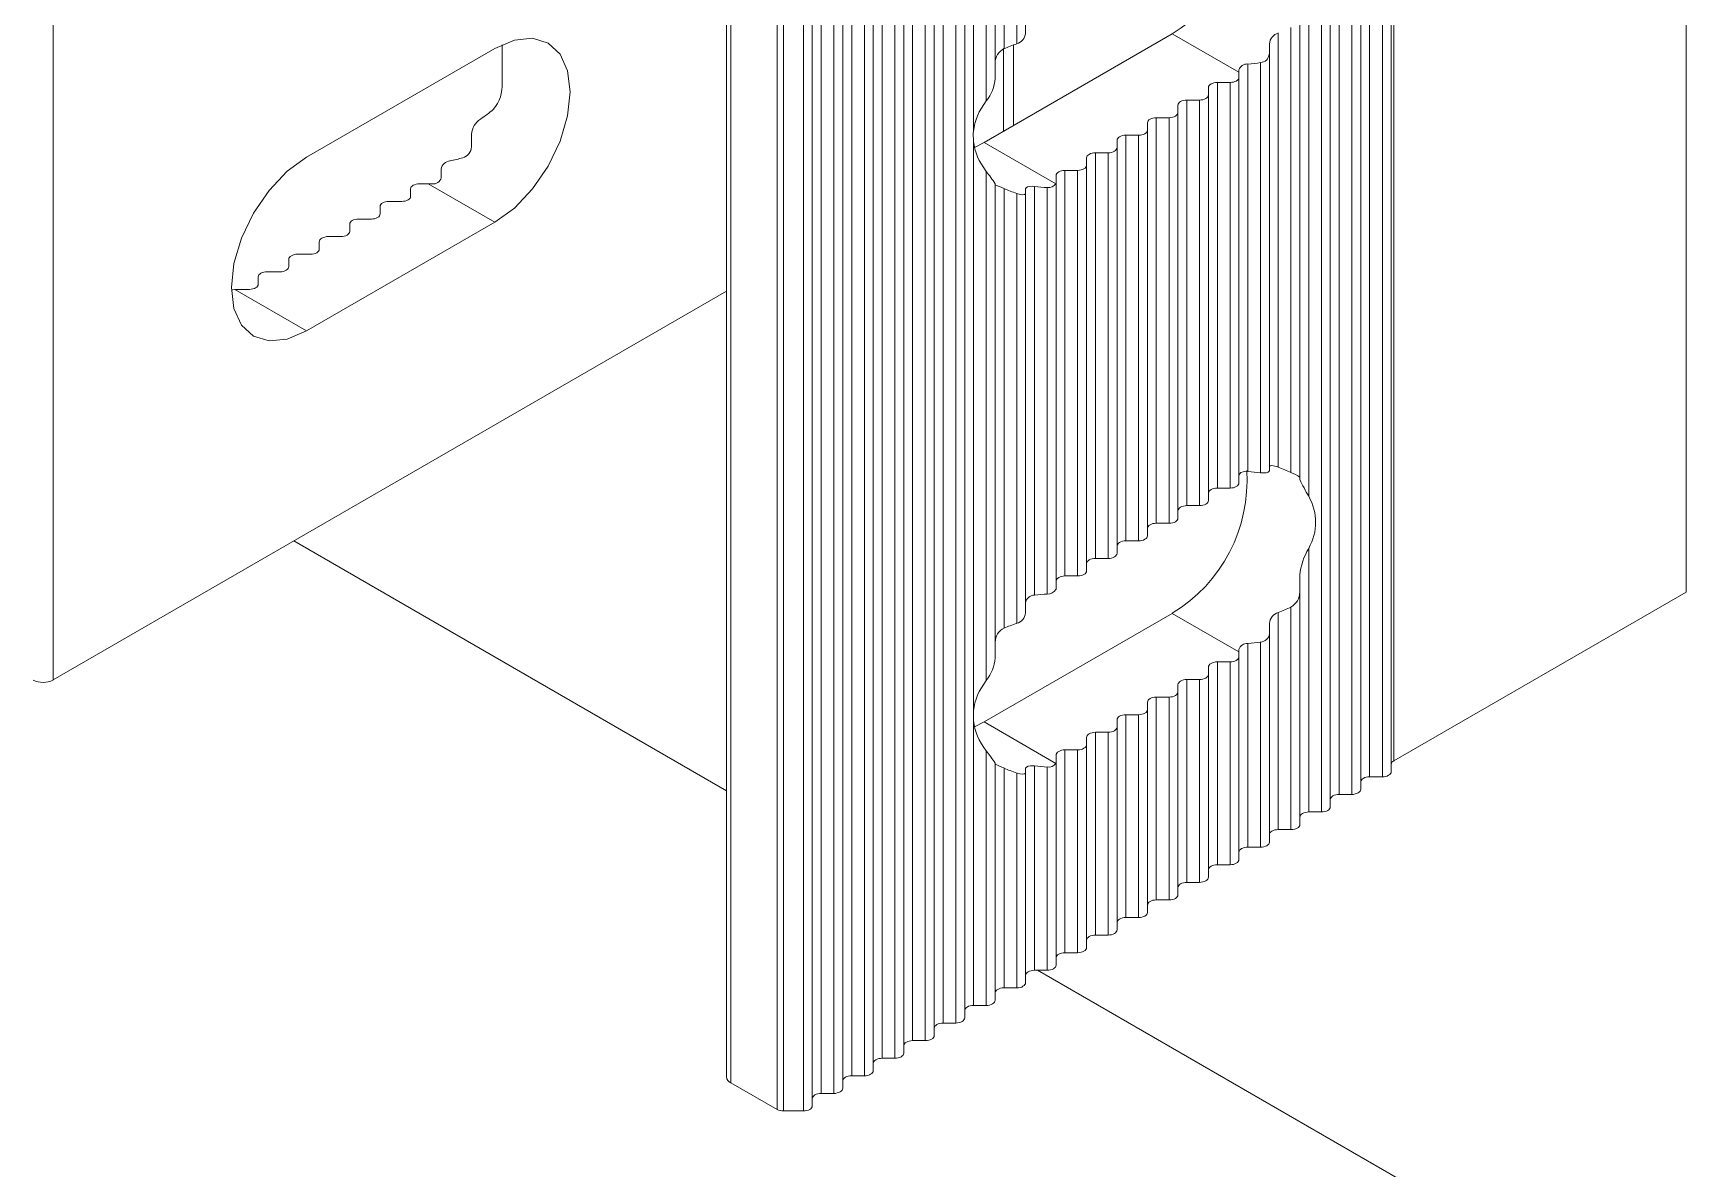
# Model space of a CAD drawing. Header units: millimetres. Extents: x 39 to 459, y 26 to 647.
# Drawn here: x 94.302 to 95.699, y 228.575 to 229.536 of the extents above; entities that cross this region are included whole.
import ezdxf

# ---------------------------------------------------------------- set-up
doc = ezdxf.new("R2010")
doc.units = ezdxf.units.MM
doc.layers.add('ANTET', color=7, linetype='Continuous')

# ---------------------------------------------------------------- blocks, each defined once
blk = doc.blocks.new('Griyaj Montajı')
at = {"color": 7, "linetype": 'Continuous', "lineweight": 15}
for p, q in [((11078.6536, 2121.74), (11078.6536, 2120.7601)), ((11077.2732, 2121.6656), (11077.2732, 2120.6858)), ((11078.4066, 2121.5974), (11078.4066, 2120.6175)), ((11078.3861, 2121.5838), (11078.3861, 2120.6039)), ((11078.3969, 2121.5838), (11078.3969, 2120.6039)), ((11078.4044, 2121.5881), (11078.4044, 2120.6082)), ((11078.3604, 2121.5689), (11078.3604, 2120.589)), ((11078.3711, 2121.5689), (11078.3711, 2120.589)), ((11078.3786, 2121.5732), (11078.3786, 2120.5934)), ((11078.3529, 2121.5584), (11078.3529, 2120.5785)), ((11078.3454, 2121.554), (11078.3454, 2120.5742)), ((11078.0771, 2121.4053), (11078.0771, 2121.2195)), ((11078.0878, 2121.4053), (11078.0878, 2121.2236)), ((11078.0953, 2121.4097), (11078.0953, 2121.2323)), ((11078.0513, 2121.3905), (11078.0513, 2121.1497)), ((11078.0621, 2121.3905), (11078.0621, 2121.1753)), ((11078.0696, 2121.3948), (11078.0696, 2121.1943)), ((11078.0255, 2121.3756), (11078.0255, 2120.3957)), ((11078.0363, 2121.3756), (11078.0363, 2120.3957)), ((11078.0438, 2121.3799), (11078.0438, 2120.4001)), ((11077.9998, 2121.3607), (11077.9998, 2120.3809)), ((11078.0105, 2121.3607), (11078.0105, 2120.3809)), ((11078.018, 2121.3651), (11078.018, 2120.3852)), ((11077.974, 2121.3459), (11077.974, 2120.366)), ((11077.9848, 2121.3459), (11077.9848, 2120.366)), ((11077.9923, 2121.3502), (11077.9923, 2120.3703)), ((11077.9483, 2121.331), (11077.9483, 2120.3511)), ((11077.959, 2121.331), (11077.959, 2120.3511)), ((11077.9665, 2121.3353), (11077.9665, 2120.3555)), ((11077.8425, 2121.3301), (11077.8425, 2120.3502)), ((11077.846, 2121.3252), (11077.846, 2120.3453)), ((11077.9408, 2121.3204), (11077.9408, 2120.3406)), ((11077.915, 2121.3056), (11077.915, 2120.3257)), ((11077.9225, 2121.3161), (11077.9225, 2120.3363)), ((11077.9333, 2121.3161), (11077.9333, 2120.3363)), ((11077.8852, 2121.3025), (11077.8852, 2120.3227)), ((11077.8905, 2121.3012), (11077.8905, 2120.3214)), ((11077.9075, 2121.3012), (11077.9075, 2120.3214)), ((11078.3346, 2121.287), (11078.3346, 2120.8412)), ((11078.3271, 2121.25), (11078.3271, 2120.8571)), ((11078.3196, 2121.2373), (11078.3196, 2120.8611)), ((11077.6466, 2121.2197), (11077.4875, 2121.1279)), ((11078.2193, 2121.232), (11078.0602, 2121.1402)), ((11078.2756, 2121.1996), (11078.2193, 2121.232)), ((11078.3089, 2121.2328), (11078.3089, 2120.8657)), ((11078.2831, 2121.2066), (11078.2831, 2120.8621)), ((11078.2939, 2121.2078), (11078.2939, 2120.8609)), ((11078.3014, 2121.2147), (11078.3014, 2120.8627)), ((11078.2756, 2121.2015), (11078.2756, 2121.1996)), ((11078.2756, 2121.1996), (11078.2756, 2121.1953)), ((11078.2756, 2121.1953), (11078.2756, 2120.8523)), ((11078.2499, 2121.1866), (11078.2499, 2121.1804)), ((11078.2499, 2121.1804), (11078.2499, 2120.8375)), ((11078.2681, 2121.191), (11078.2574, 2121.191)), ((11078.2574, 2121.191), (11078.2574, 2120.848)), ((11078.2681, 2121.191), (11078.2681, 2120.848)), ((11078.2241, 2121.1718), (11078.2241, 2121.1656)), ((11078.2241, 2121.1656), (11078.2241, 2120.8226)), ((11078.2424, 2121.1761), (11078.2316, 2121.1761)), ((11078.2316, 2121.1761), (11078.2316, 2120.8332)), ((11078.2424, 2121.1761), (11078.2424, 2120.8332)), ((11078.1983, 2121.1569), (11078.1983, 2121.1507)), ((11078.1983, 2121.1507), (11078.1983, 2120.8077)), ((11078.2166, 2121.1612), (11078.2058, 2121.1612)), ((11078.2058, 2121.1612), (11078.2058, 2120.8183)), ((11078.2166, 2121.1612), (11078.2166, 2120.8183)), ((11077.6269, 2121.1365), (11077.6269, 2121.1473)), ((11078.0513, 2121.1413), (11078.0513, 2120.6598)), ((11078.0602, 2121.1402), (11078.0521, 2121.1361)), ((11078.1209, 2121.1052), (11078.0602, 2121.1402)), ((11078.1726, 2121.142), (11078.1726, 2121.1358)), ((11078.1726, 2121.1358), (11078.1726, 2120.7929)), ((11078.1908, 2121.1464), (11078.1801, 2121.1464)), ((11078.1801, 2121.1464), (11078.1801, 2120.8034)), ((11078.1908, 2121.1464), (11078.1908, 2120.8034)), ((11078.1468, 2121.1272), (11078.1468, 2121.1209)), ((11078.1651, 2121.1315), (11078.1543, 2121.1315)), ((11078.1543, 2121.1315), (11078.1543, 2120.7885)), ((11078.1651, 2121.1315), (11078.1651, 2120.7885)), ((11077.6012, 2121.1104), (11077.6012, 2121.1177)), ((11078.0621, 2121.1157), (11078.0621, 2120.6854)), ((11078.1211, 2121.1123), (11078.1211, 2121.1061)), ((11078.1393, 2121.1166), (11078.1286, 2121.1166)), ((11078.1286, 2121.1166), (11078.1286, 2120.7737)), ((11078.1393, 2121.1166), (11078.1393, 2120.7737)), ((11078.1468, 2121.1209), (11078.1468, 2120.778)), ((11077.5754, 2121.1009), (11077.5754, 2121.0947)), ((11077.5903, 2121.1053), (11077.5829, 2121.1053)), ((11077.5903, 2121.1053), (11077.6466, 2121.0728)), ((11078.0696, 2121.1053), (11078.0696, 2120.7044)), ((11078.0771, 2121.1012), (11078.0771, 2120.7296)), ((11078.0878, 2121.0971), (11078.0878, 2120.7337)), ((11078.0953, 2121.101), (11078.0953, 2121.0971)), ((11078.0953, 2121.0971), (11078.0953, 2120.7424)), ((11078.1028, 2121.1031), (11078.1028, 2120.7575)), ((11078.1136, 2121.1022), (11078.1136, 2120.7584)), ((11078.1211, 2121.1061), (11078.1211, 2120.7631)), ((11077.5497, 2121.0861), (11077.5497, 2121.0798)), ((11077.5679, 2121.0904), (11077.5572, 2121.0904)), ((11077.6466, 2121.0728), (11077.4875, 2120.9809)), ((11077.5239, 2121.0712), (11077.5239, 2121.065)), ((11077.5422, 2121.0755), (11077.5314, 2121.0755)), ((11077.4982, 2121.0563), (11077.4982, 2121.0501)), ((11077.5164, 2121.0606), (11077.5057, 2121.0606)), ((11077.4724, 2121.0414), (11077.4724, 2121.0352)), ((11077.4907, 2121.0458), (11077.4799, 2121.0458)), ((11077.4466, 2121.0266), (11077.4466, 2121.0204)), ((11077.4649, 2121.0309), (11077.4541, 2121.0309)), ((11077.8425, 2121.0144), (11077.2732, 2120.6858)), ((11077.4268, 2121.0159), (11077.4875, 2120.9809)), ((11077.4391, 2121.016), (11077.4284, 2121.016)), ((11078.3271, 2120.8551), (11078.3271, 2120.8571)), ((11078.2681, 2120.848), (11078.2574, 2120.848)), ((11078.2424, 2120.8332), (11078.2316, 2120.8332)), ((11078.2166, 2120.8183), (11078.2058, 2120.8183)), ((11077.4768, 2120.8033), (11077.8425, 2120.5922)), ((11078.1908, 2120.8034), (11078.1801, 2120.8034)), ((11078.1651, 2120.7885), (11078.1543, 2120.7885)), ((11078.3346, 2120.7971), (11078.3346, 2120.5742)), ((11078.1393, 2120.7737), (11078.1286, 2120.7737)), ((11078.3271, 2120.7601), (11078.3271, 2120.7745)), ((11078.3271, 2120.7601), (11078.3271, 2120.5636)), ((11078.6536, 2120.7601), (11078.4066, 2120.6175)), ((11078.3196, 2120.7474), (11078.3196, 2120.5593)), ((11078.2193, 2120.7421), (11078.0602, 2120.6503)), ((11078.2756, 2120.7096), (11078.2193, 2120.7421)), ((11078.3089, 2120.7428), (11078.3089, 2120.5593)), ((11078.2831, 2120.7167), (11078.2831, 2120.5444)), ((11078.2939, 2120.7179), (11078.2939, 2120.5444)), ((11078.3014, 2120.7248), (11078.3014, 2120.5488)), ((11078.2756, 2120.7096), (11078.2756, 2120.7116)), ((11078.2756, 2120.7096), (11078.2756, 2120.7054)), ((11078.2756, 2120.7054), (11078.2756, 2120.5339)), ((11078.2499, 2120.6967), (11078.2499, 2120.6905)), ((11078.2499, 2120.6905), (11078.2499, 2120.519)), ((11078.2681, 2120.701), (11078.2574, 2120.701)), ((11078.2574, 2120.701), (11078.2574, 2120.5296)), ((11078.2681, 2120.701), (11078.2681, 2120.5296)), ((11078.2241, 2120.6818), (11078.2241, 2120.6756)), ((11078.2241, 2120.6756), (11078.2241, 2120.5042)), ((11078.2424, 2120.6862), (11078.2316, 2120.6862)), ((11078.2316, 2120.6862), (11078.2316, 2120.5147)), ((11078.2424, 2120.6862), (11078.2424, 2120.5147)), ((11078.1983, 2120.667), (11078.1983, 2120.6608)), ((11078.1983, 2120.6608), (11078.1983, 2120.4893)), ((11078.2166, 2120.6713), (11078.2058, 2120.6713)), ((11078.2058, 2120.6713), (11078.2058, 2120.4998)), ((11078.2166, 2120.6713), (11078.2166, 2120.4998)), ((11078.0513, 2120.6514), (11078.0513, 2120.4106)), ((11078.0521, 2120.6462), (11078.0602, 2120.6503)), ((11078.1209, 2120.6153), (11078.0602, 2120.6503)), ((11078.1726, 2120.6521), (11078.1726, 2120.6459)), ((11078.1908, 2120.6564), (11078.1801, 2120.6564)), ((11078.1801, 2120.6564), (11078.1801, 2120.485)), ((11078.1908, 2120.6564), (11078.1908, 2120.485)), ((11078.1468, 2120.6372), (11078.1468, 2120.631)), ((11078.1651, 2120.6416), (11078.1543, 2120.6416)), ((11078.1543, 2120.6416), (11078.1543, 2120.4701)), ((11078.1651, 2120.6416), (11078.1651, 2120.4701)), ((11078.1726, 2120.6459), (11078.1726, 2120.4744)), ((11078.0621, 2120.6257), (11078.0621, 2120.4106)), ((11078.1211, 2120.6224), (11078.1211, 2120.6162)), ((11078.1393, 2120.6267), (11078.1286, 2120.6267)), ((11078.1286, 2120.6267), (11078.1286, 2120.4552)), ((11078.1393, 2120.6267), (11078.1393, 2120.4552)), ((11078.1468, 2120.631), (11078.1468, 2120.4596)), ((11078.0696, 2120.6154), (11078.0696, 2120.4149)), ((11078.0771, 2120.6113), (11078.0771, 2120.4255)), ((11078.0878, 2120.6072), (11078.0878, 2120.4255)), ((11078.0953, 2120.6071), (11078.0953, 2120.611)), ((11078.0953, 2120.6071), (11078.0953, 2120.4298)), ((11078.1028, 2120.6131), (11078.1028, 2120.4404)), ((11078.1136, 2120.6122), (11078.1136, 2120.4404)), ((11078.1211, 2120.6162), (11078.1211, 2120.4447)), ((11078.3861, 2120.6039), (11078.3969, 2120.6039)), ((11078.3604, 2120.589), (11078.3711, 2120.589)), ((11078.3346, 2120.5742), (11078.3454, 2120.5742)), ((11078.3089, 2120.5593), (11078.3196, 2120.5593)), ((11078.2831, 2120.5444), (11078.2939, 2120.5444)), ((11078.2574, 2120.5296), (11078.2681, 2120.5296)), ((11078.2316, 2120.5147), (11078.2424, 2120.5147)), ((11078.2058, 2120.4998), (11078.2166, 2120.4998)), ((11078.1801, 2120.485), (11078.1908, 2120.485)), ((11078.1543, 2120.4701), (11078.1651, 2120.4701)), ((11078.1286, 2120.4552), (11078.1393, 2120.4552)), ((11078.1028, 2120.4404), (11078.1136, 2120.4404)), ((11078.1054, 2120.4404), (11080.9452, 2118.801)), ((11078.0771, 2120.4255), (11078.0878, 2120.4255)), ((11078.0513, 2120.4106), (11078.0621, 2120.4106)), ((11078.0255, 2120.3957), (11078.0363, 2120.3957)), ((11077.9998, 2120.3809), (11078.0105, 2120.3809)), ((11077.974, 2120.366), (11077.9848, 2120.366)), ((11077.846, 2120.3453), (11077.8852, 2120.3227)), ((11077.9483, 2120.3511), (11077.959, 2120.3511)), ((11077.9225, 2120.3363), (11077.9333, 2120.3363)), ((11077.8905, 2120.3214), (11077.9075, 2120.3214))]:
    blk.add_line(p, q, dxfattribs=at)
at = {"color": 8, "linetype": 'Continuous', "lineweight": 15}
for p, q in [((11078.0765, 2121.2196), (11078.0765, 2121.1496)), ((11078.085, 2121.2226), (11078.085, 2121.1545))]:
    blk.add_line(p, q, dxfattribs=at)
at = {"color": 7, "linetype": 'Continuous', "lineweight": 15, "flags": 128}
for points in [[(11077.6466, 2121.0728), (11077.6631, 2121.0848), (11077.6784, 2121.101), (11077.6916, 2121.1203), (11077.7017, 2121.1413), (11077.7081, 2121.1627), (11077.7102, 2121.183), (11077.7081, 2121.2008), (11077.7017, 2121.2148), (11077.6916, 2121.2242), (11077.6784, 2121.2283), (11077.6631, 2121.2268), (11077.6466, 2121.2197)], [(11077.6527, 2121.1907), (11077.6527, 2121.2084), (11077.6527, 2121.2229)], [(11078.3014, 2121.2236), (11078.3014, 2121.2206), (11078.3014, 2121.2176), (11078.3014, 2121.2147)], [(11078.2756, 2121.1953), (11078.2755, 2121.1945), (11078.275, 2121.1936), (11078.2744, 2121.1929), (11078.2734, 2121.1922), (11078.2723, 2121.1917), (11078.271, 2121.1913), (11078.2696, 2121.1911), (11078.2681, 2121.191)], [(11078.2499, 2121.1804), (11078.2497, 2121.1796), (11078.2493, 2121.1788), (11078.2486, 2121.178), (11078.2477, 2121.1774), (11078.2465, 2121.1768), (11078.2452, 2121.1764), (11078.2438, 2121.1762), (11078.2424, 2121.1761)], [(11078.2574, 2121.191), (11078.2559, 2121.1909), (11078.2545, 2121.1906), (11078.2532, 2121.1902), (11078.2521, 2121.1897), (11078.2511, 2121.189), (11078.2504, 2121.1883), (11078.25, 2121.1875), (11078.2499, 2121.1866)], [(11078.2241, 2121.1656), (11078.224, 2121.1647), (11078.2235, 2121.1639), (11078.2228, 2121.1632), (11078.2219, 2121.1625), (11078.2208, 2121.162), (11078.2195, 2121.1616), (11078.2181, 2121.1613), (11078.2166, 2121.1612)], [(11078.2316, 2121.1761), (11078.2301, 2121.176), (11078.2287, 2121.1758), (11078.2274, 2121.1754), (11078.2263, 2121.1748), (11078.2254, 2121.1742), (11078.2247, 2121.1734), (11078.2242, 2121.1726), (11078.2241, 2121.1718)], [(11078.0513, 2121.1413), (11078.0511, 2121.1477), (11078.0513, 2121.1497)], [(11078.1983, 2121.1507), (11078.1982, 2121.1498), (11078.1978, 2121.149), (11078.1971, 2121.1483), (11078.1961, 2121.1476), (11078.195, 2121.1471), (11078.1937, 2121.1467), (11078.1923, 2121.1464), (11078.1908, 2121.1464)], [(11078.2058, 2121.1612), (11078.2044, 2121.1611), (11078.203, 2121.1609), (11078.2017, 2121.1605), (11078.2005, 2121.16), (11078.1996, 2121.1593), (11078.1989, 2121.1586), (11078.1985, 2121.1577), (11078.1983, 2121.1569)], [(11078.1726, 2121.1358), (11078.1724, 2121.135), (11078.172, 2121.1342), (11078.1713, 2121.1334), (11078.1704, 2121.1328), (11078.1693, 2121.1322), (11078.168, 2121.1318), (11078.1666, 2121.1316), (11078.1651, 2121.1315)], [(11078.1801, 2121.1464), (11078.1786, 2121.1463), (11078.1772, 2121.146), (11078.1759, 2121.1456), (11078.1748, 2121.1451), (11078.1738, 2121.1444), (11078.1732, 2121.1437), (11078.1727, 2121.1429), (11078.1726, 2121.142)], [(11077.4875, 2121.1279), (11077.471, 2121.1159), (11077.4557, 2121.0997), (11077.4425, 2121.0804), (11077.4324, 2121.0593), (11077.426, 2121.0379), (11077.4239, 2121.0177), (11077.426, 2120.9999), (11077.4324, 2120.9858), (11077.4425, 2120.9765), (11077.4557, 2120.9724), (11077.471, 2120.9739), (11077.4875, 2120.9809)], [(11078.1543, 2121.1315), (11078.1529, 2121.1314), (11078.1515, 2121.1312), (11078.1502, 2121.1308), (11078.149, 2121.1302), (11078.1481, 2121.1296), (11078.1474, 2121.1288), (11078.147, 2121.128), (11078.1468, 2121.1272)], [(11078.1286, 2121.1166), (11078.1271, 2121.1165), (11078.1257, 2121.1163), (11078.1244, 2121.1159), (11078.1233, 2121.1154), (11078.1223, 2121.1147), (11078.1216, 2121.1139), (11078.1212, 2121.1131), (11078.1211, 2121.1123)], [(11078.1468, 2121.1209), (11078.1467, 2121.1201), (11078.1463, 2121.1193), (11078.1456, 2121.1185), (11078.1446, 2121.1179), (11078.1435, 2121.1173), (11078.1422, 2121.117), (11078.1408, 2121.1167), (11078.1393, 2121.1166)], [(11077.5754, 2121.0947), (11077.5753, 2121.0939), (11077.5749, 2121.0931), (11077.5742, 2121.0923), (11077.5732, 2121.0917), (11077.5721, 2121.0911), (11077.5708, 2121.0907), (11077.5694, 2121.0905), (11077.5679, 2121.0904)], [(11077.5829, 2121.1053), (11077.5815, 2121.1052), (11077.5801, 2121.1049), (11077.5788, 2121.1045), (11077.5776, 2121.104), (11077.5767, 2121.1033), (11077.576, 2121.1026), (11077.5756, 2121.1018), (11077.5754, 2121.1009)], [(11078.0953, 2121.0971), (11078.0952, 2121.0967), (11078.0945, 2121.0962), (11078.0929, 2121.096), (11078.0906, 2121.0963), (11078.0878, 2121.0971)], [(11078.1028, 2121.1031), (11078.1012, 2121.1032), (11078.0989, 2121.1031), (11078.097, 2121.1026), (11078.0958, 2121.1019), (11078.0953, 2121.101)], [(11077.5497, 2121.0798), (11077.5495, 2121.079), (11077.5491, 2121.0782), (11077.5484, 2121.0774), (11077.5475, 2121.0768), (11077.5463, 2121.0762), (11077.545, 2121.0758), (11077.5436, 2121.0756), (11077.5422, 2121.0755)], [(11077.5572, 2121.0904), (11077.5557, 2121.0903), (11077.5543, 2121.0901), (11077.553, 2121.0897), (11077.5519, 2121.0891), (11077.5509, 2121.0885), (11077.5502, 2121.0877), (11077.5498, 2121.0869), (11077.5497, 2121.0861)], [(11077.5314, 2121.0755), (11077.53, 2121.0754), (11077.5285, 2121.0752), (11077.5272, 2121.0748), (11077.5261, 2121.0742), (11077.5252, 2121.0736), (11077.5245, 2121.0728), (11077.5241, 2121.072), (11077.5239, 2121.0712)], [(11077.5057, 2121.0606), (11077.5042, 2121.0606), (11077.5028, 2121.0603), (11077.5015, 2121.0599), (11077.5004, 2121.0594), (11077.4994, 2121.0587), (11077.4987, 2121.058), (11077.4983, 2121.0572), (11077.4982, 2121.0563)], [(11077.5239, 2121.065), (11077.5238, 2121.0641), (11077.5233, 2121.0633), (11077.5227, 2121.0626), (11077.5217, 2121.0619), (11077.5206, 2121.0614), (11077.5193, 2121.061), (11077.5179, 2121.0607), (11077.5164, 2121.0606)], [(11077.4799, 2121.0458), (11077.4784, 2121.0457), (11077.477, 2121.0454), (11077.4757, 2121.045), (11077.4746, 2121.0445), (11077.4737, 2121.0439), (11077.473, 2121.0431), (11077.4725, 2121.0423), (11077.4724, 2121.0414)], [(11077.4982, 2121.0501), (11077.498, 2121.0493), (11077.4976, 2121.0484), (11077.4969, 2121.0477), (11077.496, 2121.047), (11077.4948, 2121.0465), (11077.4935, 2121.0461), (11077.4921, 2121.0459), (11077.4907, 2121.0458)], [(11077.4541, 2121.0309), (11077.4527, 2121.0308), (11077.4513, 2121.0306), (11077.45, 2121.0302), (11077.4488, 2121.0296), (11077.4479, 2121.029), (11077.4472, 2121.0282), (11077.4468, 2121.0274), (11077.4466, 2121.0266)], [(11077.4724, 2121.0352), (11077.4723, 2121.0344), (11077.4718, 2121.0336), (11077.4711, 2121.0328), (11077.4702, 2121.0322), (11077.4691, 2121.0316), (11077.4678, 2121.0312), (11077.4664, 2121.031), (11077.4649, 2121.0309)], [(11077.4239, 2121.0152), (11077.425, 2121.0156), (11077.4268, 2121.0159)], [(11077.4466, 2121.0204), (11077.4465, 2121.0195), (11077.4461, 2121.0187), (11077.4454, 2121.018), (11077.4444, 2121.0173), (11077.4433, 2121.0168), (11077.442, 2121.0164), (11077.4406, 2121.0161), (11077.4391, 2121.016)], [(11078.2831, 2120.8621), (11078.2815, 2120.8622), (11078.2792, 2120.8618), (11078.2773, 2120.8611), (11078.276, 2120.8599), (11078.2756, 2120.8585)], [(11078.3014, 2120.8627), (11078.3013, 2120.8622), (11078.3004, 2120.8615), (11078.2988, 2120.861), (11078.2965, 2120.8608), (11078.2939, 2120.8609), (11078.2939, 2120.8609)], [(11078.3089, 2120.8657), (11078.3083, 2120.8659), (11078.3059, 2120.8666), (11078.3036, 2120.8671), (11078.302, 2120.8669), (11078.3014, 2120.8663), (11078.3014, 2120.8662)], [(11078.2574, 2120.848), (11078.2559, 2120.8479), (11078.2545, 2120.8477), (11078.2532, 2120.8473), (11078.2521, 2120.8468), (11078.2511, 2120.8461), (11078.2504, 2120.8453), (11078.25, 2120.8445), (11078.2499, 2120.8437)], [(11078.2756, 2120.8523), (11078.2755, 2120.8515), (11078.275, 2120.8507), (11078.2744, 2120.8499), (11078.2734, 2120.8493), (11078.2723, 2120.8487), (11078.271, 2120.8483), (11078.2696, 2120.8481), (11078.2681, 2120.848)], [(11078.2316, 2120.8332), (11078.2301, 2120.8331), (11078.2287, 2120.8328), (11078.2274, 2120.8324), (11078.2263, 2120.8319), (11078.2254, 2120.8312), (11078.2247, 2120.8305), (11078.2242, 2120.8297), (11078.2241, 2120.8288)], [(11078.2499, 2120.8375), (11078.2497, 2120.8366), (11078.2493, 2120.8358), (11078.2486, 2120.8351), (11078.2477, 2120.8344), (11078.2465, 2120.8339), (11078.2452, 2120.8335), (11078.2438, 2120.8332), (11078.2424, 2120.8332)], [(11078.2058, 2120.8183), (11078.2044, 2120.8182), (11078.203, 2120.818), (11078.2017, 2120.8176), (11078.2005, 2120.817), (11078.1996, 2120.8164), (11078.1989, 2120.8156), (11078.1985, 2120.8148), (11078.1983, 2120.814)], [(11078.2241, 2120.8226), (11078.224, 2120.8218), (11078.2235, 2120.821), (11078.2228, 2120.8202), (11078.2219, 2120.8195), (11078.2208, 2120.819), (11078.2195, 2120.8186), (11078.2181, 2120.8184), (11078.2166, 2120.8183)], [(11078.1801, 2120.8034), (11078.1786, 2120.8033), (11078.1772, 2120.8031), (11078.1759, 2120.8027), (11078.1748, 2120.8021), (11078.1738, 2120.8015), (11078.1732, 2120.8007), (11078.1727, 2120.7999), (11078.1726, 2120.7991)], [(11078.1983, 2120.8077), (11078.1982, 2120.8069), (11078.1978, 2120.8061), (11078.1971, 2120.8053), (11078.1961, 2120.8047), (11078.195, 2120.8041), (11078.1937, 2120.8037), (11078.1923, 2120.8035), (11078.1908, 2120.8034)], [(11078.1543, 2120.7885), (11078.1529, 2120.7885), (11078.1515, 2120.7882), (11078.1502, 2120.7878), (11078.149, 2120.7873), (11078.1481, 2120.7866), (11078.1474, 2120.7859), (11078.147, 2120.7851), (11078.1468, 2120.7842)], [(11078.1726, 2120.7929), (11078.1724, 2120.792), (11078.172, 2120.7912), (11078.1713, 2120.7905), (11078.1704, 2120.7898), (11078.1693, 2120.7893), (11078.168, 2120.7889), (11078.1666, 2120.7886), (11078.1651, 2120.7885)], [(11078.1286, 2120.7737), (11078.1271, 2120.7736), (11078.1257, 2120.7733), (11078.1244, 2120.7729), (11078.1233, 2120.7724), (11078.1223, 2120.7717), (11078.1216, 2120.771), (11078.1212, 2120.7702), (11078.1211, 2120.7693)], [(11078.1468, 2120.778), (11078.1467, 2120.7772), (11078.1463, 2120.7763), (11078.1456, 2120.7756), (11078.1446, 2120.7749), (11078.1435, 2120.7744), (11078.1422, 2120.774), (11078.1408, 2120.7738), (11078.1393, 2120.7737)], [(11078.3014, 2120.7248), (11078.3014, 2120.7277), (11078.3014, 2120.7307), (11078.3014, 2120.7336)], [(11078.2756, 2120.7054), (11078.2755, 2120.7045), (11078.275, 2120.7037), (11078.2744, 2120.703), (11078.2734, 2120.7023), (11078.2723, 2120.7018), (11078.271, 2120.7014), (11078.2696, 2120.7011), (11078.2681, 2120.701)], [(11078.2499, 2120.6905), (11078.2497, 2120.6897), (11078.2493, 2120.6888), (11078.2486, 2120.6881), (11078.2477, 2120.6874), (11078.2465, 2120.6869), (11078.2452, 2120.6865), (11078.2438, 2120.6863), (11078.2424, 2120.6862)], [(11078.2574, 2120.701), (11078.2559, 2120.701), (11078.2545, 2120.7007), (11078.2532, 2120.7003), (11078.2521, 2120.6998), (11078.2511, 2120.6991), (11078.2504, 2120.6984), (11078.25, 2120.6976), (11078.2499, 2120.6967)], [(11078.2241, 2120.6756), (11078.224, 2120.6748), (11078.2235, 2120.674), (11078.2228, 2120.6732), (11078.2219, 2120.6726), (11078.2208, 2120.672), (11078.2195, 2120.6716), (11078.2181, 2120.6714), (11078.2166, 2120.6713)], [(11078.2316, 2120.6862), (11078.2301, 2120.6861), (11078.2287, 2120.6858), (11078.2274, 2120.6854), (11078.2263, 2120.6849), (11078.2254, 2120.6842), (11078.2247, 2120.6835), (11078.2242, 2120.6827), (11078.2241, 2120.6818)], [(11078.1983, 2120.6608), (11078.1982, 2120.6599), (11078.1978, 2120.6591), (11078.1971, 2120.6584), (11078.1961, 2120.6577), (11078.195, 2120.6572), (11078.1937, 2120.6568), (11078.1923, 2120.6565), (11078.1908, 2120.6564)], [(11078.2058, 2120.6713), (11078.2044, 2120.6712), (11078.203, 2120.671), (11078.2017, 2120.6706), (11078.2005, 2120.67), (11078.1996, 2120.6694), (11078.1989, 2120.6686), (11078.1985, 2120.6678), (11078.1983, 2120.667)], [(11078.0513, 2120.6598), (11078.0512, 2120.6587), (11078.0513, 2120.6514)], [(11078.1801, 2120.6564), (11078.1786, 2120.6564), (11078.1772, 2120.6561), (11078.1759, 2120.6557), (11078.1748, 2120.6552), (11078.1738, 2120.6545), (11078.1732, 2120.6538), (11078.1727, 2120.653), (11078.1726, 2120.6521)], [(11078.1543, 2120.6416), (11078.1529, 2120.6415), (11078.1515, 2120.6412), (11078.1502, 2120.6408), (11078.149, 2120.6403), (11078.1481, 2120.6396), (11078.1474, 2120.6389), (11078.147, 2120.6381), (11078.1468, 2120.6372)], [(11078.1726, 2120.6459), (11078.1724, 2120.6451), (11078.172, 2120.6442), (11078.1713, 2120.6435), (11078.1704, 2120.6428), (11078.1693, 2120.6423), (11078.168, 2120.6419), (11078.1666, 2120.6416), (11078.1651, 2120.6416)], [(11078.1286, 2120.6267), (11078.1271, 2120.6266), (11078.1257, 2120.6264), (11078.1244, 2120.626), (11078.1233, 2120.6254), (11078.1223, 2120.6248), (11078.1216, 2120.624), (11078.1212, 2120.6232), (11078.1211, 2120.6224)], [(11078.1468, 2120.631), (11078.1467, 2120.6302), (11078.1463, 2120.6294), (11078.1456, 2120.6286), (11078.1446, 2120.628), (11078.1435, 2120.6274), (11078.1422, 2120.627), (11078.1408, 2120.6268), (11078.1393, 2120.6267)], [(11078.0878, 2120.6072), (11078.088, 2120.6071), (11078.0904, 2120.6065), (11078.0927, 2120.6061), (11078.0945, 2120.6063), (11078.0953, 2120.6069), (11078.0953, 2120.6071)], [(11078.0953, 2120.611), (11078.0953, 2120.6113), (11078.096, 2120.6121), (11078.0974, 2120.6128), (11078.0995, 2120.6132), (11078.102, 2120.6132), (11078.1028, 2120.6131)], [(11078.3969, 2120.6039), (11078.3984, 2120.604), (11078.3998, 2120.6042), (11078.4011, 2120.6046), (11078.4022, 2120.6052), (11078.4031, 2120.6058), (11078.4038, 2120.6066), (11078.4043, 2120.6074), (11078.4044, 2120.6082)], [(11078.3711, 2120.589), (11078.3726, 2120.5891), (11078.374, 2120.5894), (11078.3753, 2120.5898), (11078.3764, 2120.5903), (11078.3774, 2120.591), (11078.3781, 2120.5917), (11078.3785, 2120.5925), (11078.3786, 2120.5934)], [(11078.3786, 2120.5996), (11078.3788, 2120.6004), (11078.3792, 2120.6012), (11078.3799, 2120.602), (11078.3808, 2120.6026), (11078.382, 2120.6032), (11078.3833, 2120.6036), (11078.3847, 2120.6038), (11078.3861, 2120.6039)], [(11078.3454, 2120.5742), (11078.3469, 2120.5743), (11078.3483, 2120.5745), (11078.3496, 2120.5749), (11078.3507, 2120.5754), (11078.3516, 2120.5761), (11078.3523, 2120.5769), (11078.3527, 2120.5777), (11078.3529, 2120.5785)], [(11078.3529, 2120.5847), (11078.353, 2120.5856), (11078.3535, 2120.5864), (11078.3542, 2120.5871), (11078.3551, 2120.5878), (11078.3562, 2120.5883), (11078.3575, 2120.5887), (11078.3589, 2120.589), (11078.3604, 2120.589)], [(11078.3196, 2120.5593), (11078.3211, 2120.5594), (11078.3225, 2120.5596), (11078.3238, 2120.56), (11078.3249, 2120.5606), (11078.3259, 2120.5612), (11078.3266, 2120.562), (11078.327, 2120.5628), (11078.3271, 2120.5636)], [(11078.3271, 2120.5698), (11078.3273, 2120.5707), (11078.3277, 2120.5715), (11078.3284, 2120.5723), (11078.3293, 2120.5729), (11078.3305, 2120.5734), (11078.3318, 2120.5738), (11078.3332, 2120.5741), (11078.3346, 2120.5742)], [(11078.2939, 2120.5444), (11078.2953, 2120.5445), (11078.2967, 2120.5448), (11078.298, 2120.5452), (11078.2992, 2120.5457), (11078.3001, 2120.5464), (11078.3008, 2120.5471), (11078.3012, 2120.5479), (11078.3014, 2120.5488)], [(11078.3014, 2120.555), (11078.3015, 2120.5558), (11078.3019, 2120.5566), (11078.3026, 2120.5574), (11078.3036, 2120.558), (11078.3047, 2120.5586), (11078.306, 2120.559), (11078.3074, 2120.5592), (11078.3089, 2120.5593)], [(11078.2756, 2120.5401), (11078.2758, 2120.541), (11078.2762, 2120.5418), (11078.2769, 2120.5425), (11078.2778, 2120.5432), (11078.2789, 2120.5437), (11078.2802, 2120.5441), (11078.2817, 2120.5444), (11078.2831, 2120.5444)], [(11078.2499, 2120.5252), (11078.25, 2120.5261), (11078.2504, 2120.5269), (11078.2511, 2120.5276), (11078.2521, 2120.5283), (11078.2532, 2120.5288), (11078.2545, 2120.5292), (11078.2559, 2120.5295), (11078.2574, 2120.5296)], [(11078.2681, 2120.5296), (11078.2696, 2120.5297), (11078.271, 2120.5299), (11078.2723, 2120.5303), (11078.2734, 2120.5308), (11078.2744, 2120.5315), (11078.275, 2120.5322), (11078.2755, 2120.5331), (11078.2756, 2120.5339)], [(11078.2241, 2120.5104), (11078.2242, 2120.5112), (11078.2247, 2120.512), (11078.2254, 2120.5128), (11078.2263, 2120.5134), (11078.2274, 2120.514), (11078.2287, 2120.5144), (11078.2301, 2120.5146), (11078.2316, 2120.5147)], [(11078.2424, 2120.5147), (11078.2438, 2120.5148), (11078.2452, 2120.515), (11078.2465, 2120.5154), (11078.2477, 2120.516), (11078.2486, 2120.5166), (11078.2493, 2120.5174), (11078.2497, 2120.5182), (11078.2499, 2120.519)], [(11078.1983, 2120.4955), (11078.1985, 2120.4963), (11078.1989, 2120.4972), (11078.1996, 2120.4979), (11078.2005, 2120.4986), (11078.2017, 2120.4991), (11078.203, 2120.4995), (11078.2044, 2120.4997), (11078.2058, 2120.4998)], [(11078.2166, 2120.4998), (11078.2181, 2120.4999), (11078.2195, 2120.5002), (11078.2208, 2120.5006), (11078.2219, 2120.5011), (11078.2228, 2120.5018), (11078.2235, 2120.5025), (11078.224, 2120.5033), (11078.2241, 2120.5042)], [(11078.1726, 2120.4806), (11078.1727, 2120.4815), (11078.1732, 2120.4823), (11078.1738, 2120.483), (11078.1748, 2120.4837), (11078.1759, 2120.4842), (11078.1772, 2120.4846), (11078.1786, 2120.4849), (11078.1801, 2120.485)], [(11078.1908, 2120.485), (11078.1923, 2120.485), (11078.1937, 2120.4853), (11078.195, 2120.4857), (11078.1961, 2120.4862), (11078.1971, 2120.4869), (11078.1978, 2120.4876), (11078.1982, 2120.4884), (11078.1983, 2120.4893)], [(11078.1468, 2120.4658), (11078.147, 2120.4666), (11078.1474, 2120.4674), (11078.1481, 2120.4682), (11078.149, 2120.4688), (11078.1502, 2120.4694), (11078.1515, 2120.4698), (11078.1529, 2120.47), (11078.1543, 2120.4701)], [(11078.1651, 2120.4701), (11078.1666, 2120.4702), (11078.168, 2120.4704), (11078.1693, 2120.4708), (11078.1704, 2120.4714), (11078.1713, 2120.472), (11078.172, 2120.4728), (11078.1724, 2120.4736), (11078.1726, 2120.4744)], [(11078.1211, 2120.4509), (11078.1212, 2120.4517), (11078.1216, 2120.4525), (11078.1223, 2120.4533), (11078.1233, 2120.454), (11078.1244, 2120.4545), (11078.1257, 2120.4549), (11078.1271, 2120.4551), (11078.1286, 2120.4552)], [(11078.1393, 2120.4552), (11078.1408, 2120.4553), (11078.1422, 2120.4556), (11078.1435, 2120.456), (11078.1446, 2120.4565), (11078.1456, 2120.4571), (11078.1463, 2120.4579), (11078.1467, 2120.4587), (11078.1468, 2120.4596)], [(11078.0953, 2120.436), (11078.0955, 2120.4369), (11078.0959, 2120.4377), (11078.0966, 2120.4384), (11078.0975, 2120.4391), (11078.0986, 2120.4396), (11078.0999, 2120.44), (11078.1014, 2120.4403), (11078.1028, 2120.4404)], [(11078.1136, 2120.4404), (11078.115, 2120.4404), (11078.1164, 2120.4407), (11078.1177, 2120.4411), (11078.1189, 2120.4416), (11078.1198, 2120.4423), (11078.1205, 2120.443), (11078.1209, 2120.4438), (11078.1211, 2120.4447)], [(11078.0696, 2120.4212), (11078.0697, 2120.422), (11078.0701, 2120.4228), (11078.0708, 2120.4236), (11078.0718, 2120.4242), (11078.0729, 2120.4248), (11078.0742, 2120.4252), (11078.0756, 2120.4254), (11078.0771, 2120.4255)], [(11078.0878, 2120.4255), (11078.0893, 2120.4256), (11078.0907, 2120.4258), (11078.092, 2120.4262), (11078.0931, 2120.4268), (11078.0941, 2120.4274), (11078.0947, 2120.4282), (11078.0952, 2120.429), (11078.0953, 2120.4298)], [(11078.0438, 2120.4063), (11078.0439, 2120.4071), (11078.0444, 2120.4079), (11078.0451, 2120.4087), (11078.046, 2120.4093), (11078.0471, 2120.4099), (11078.0484, 2120.4103), (11078.0498, 2120.4105), (11078.0513, 2120.4106)], [(11078.0621, 2120.4106), (11078.0635, 2120.4107), (11078.0649, 2120.4109), (11078.0662, 2120.4113), (11078.0674, 2120.4119), (11078.0683, 2120.4125), (11078.069, 2120.4133), (11078.0694, 2120.4141), (11078.0696, 2120.4149)], [(11078.018, 2120.3914), (11078.0182, 2120.3923), (11078.0186, 2120.3931), (11078.0193, 2120.3938), (11078.0202, 2120.3945), (11078.0214, 2120.395), (11078.0227, 2120.3954), (11078.0241, 2120.3957), (11078.0255, 2120.3957)], [(11078.0363, 2120.3957), (11078.0378, 2120.3958), (11078.0392, 2120.3961), (11078.0405, 2120.3965), (11078.0416, 2120.397), (11078.0425, 2120.3977), (11078.0432, 2120.3984), (11078.0437, 2120.3992), (11078.0438, 2120.4001)], [(11077.9923, 2120.3765), (11077.9924, 2120.3774), (11077.9929, 2120.3782), (11077.9935, 2120.379), (11077.9945, 2120.3796), (11077.9956, 2120.3801), (11077.9969, 2120.3805), (11077.9983, 2120.3808), (11077.9998, 2120.3809)], [(11078.0105, 2120.3809), (11078.012, 2120.381), (11078.0134, 2120.3812), (11078.0147, 2120.3816), (11078.0158, 2120.3821), (11078.0168, 2120.3828), (11078.0175, 2120.3835), (11078.0179, 2120.3844), (11078.018, 2120.3852)], [(11077.9848, 2120.366), (11077.9862, 2120.3661), (11077.9877, 2120.3663), (11077.989, 2120.3667), (11077.9901, 2120.3673), (11077.991, 2120.3679), (11077.9917, 2120.3687), (11077.9921, 2120.3695), (11077.9923, 2120.3703)], [(11077.959, 2120.3511), (11077.9605, 2120.3512), (11077.9619, 2120.3515), (11077.9632, 2120.3519), (11077.9643, 2120.3524), (11077.9653, 2120.3531), (11077.966, 2120.3538), (11077.9664, 2120.3546), (11077.9665, 2120.3555)], [(11077.9665, 2120.3617), (11077.9667, 2120.3625), (11077.9671, 2120.3633), (11077.9678, 2120.3641), (11077.9687, 2120.3647), (11077.9699, 2120.3653), (11077.9712, 2120.3657), (11077.9726, 2120.3659), (11077.974, 2120.366)], [(11077.9333, 2120.3363), (11077.9347, 2120.3363), (11077.9361, 2120.3366), (11077.9374, 2120.337), (11077.9386, 2120.3375), (11077.9395, 2120.3382), (11077.9402, 2120.3389), (11077.9406, 2120.3398), (11077.9408, 2120.3406)], [(11077.9408, 2120.3468), (11077.9409, 2120.3477), (11077.9413, 2120.3485), (11077.942, 2120.3492), (11077.943, 2120.3499), (11077.9441, 2120.3504), (11077.9454, 2120.3508), (11077.9468, 2120.3511), (11077.9483, 2120.3511)], [(11077.9075, 2120.3214), (11077.909, 2120.3215), (11077.9104, 2120.3217), (11077.9117, 2120.3221), (11077.9128, 2120.3227), (11077.9137, 2120.3233), (11077.9144, 2120.3241), (11077.9149, 2120.3249), (11077.915, 2120.3257)], [(11077.915, 2120.3319), (11077.9152, 2120.3328), (11077.9156, 2120.3336), (11077.9163, 2120.3343), (11077.9172, 2120.335), (11077.9183, 2120.3355), (11077.9196, 2120.3359), (11077.921, 2120.3362), (11077.9225, 2120.3363)]]:
    blk.add_lwpolyline(points, dxfattribs=at)
at = {"color": 7, "linetype": 'Continuous', "lineweight": 15}
for centre, radius, start, end in [((11078.1489, 2121.3456), 0.1336, 301.813, 2.9522), ((11078.0834, 2121.2072), 0.0139, 117.3283, 177.9096), ((11078.085, 2121.2337), 0.0104, 285.8057, 352.7157), ((11078.3122, 2121.2224), 0.0109, 107.8378, 173.8686), ((11078.2826, 2121.1993), 0.0073, 85.7653, 162.3814), ((11078.2934, 2121.2158), 0.008, 273.0718, 352.4672), ((11078.0338, 2121.1975), 0.0359, 321.9121, 354.9422), ((11077.6224, 2121.1883), 0.0304, 318.5996, 4.6474), ((11077.6437, 2121.1459), 0.0169, 123.4881, 175.3773), ((11077.6169, 2121.137), 0.01, 284.6027, 357.1037), ((11077.6096, 2121.1162), 0.00857, 96.1953, 169.3436), ((11077.5947, 2121.1119), 0.00672, 261.7062, 346.4405), ((11077.9656, 2121.0376), 0.1241, 33.091, 38.9782), ((11076.8269, 2118.1516), 3.2037, 67.0316, 67.1772), ((11078.1147, 2121.1098), 0.0077, 261.3985, 323.4932), ((11078.1185, 2121.1061), 0.00256, 339.42, 359.97), ((11077.4284, 2121.0032), 0.0128, 89.9797, 96.9554), ((11078.1513, 2120.8544), 0.1312, 301.2282, 3.7665), ((11078.3085, 2120.8315), 0.0317, 53.9804, 69.4288), ((11078.4511, 2120.913), 0.1368, 205.0072, 211.6326), ((11078.3803, 2120.7693), 0.0534, 148.7594, 174.4876), ((11078.1136, 2120.7672), 0.00882, 269.6157, 325.565), ((11078.1185, 2120.7631), 0.00256, 339.42, 359.97), ((11078.3127, 2120.7601), 0.0144, 298.723, 0.1423), ((11078.1029, 2120.7498), 0.00771, 90.902, 171.3517), ((11078.0849, 2120.7438), 0.0105, 285.9754, 352.5556), ((11078.3122, 2120.7325), 0.0109, 107.8534, 173.853), ((11078.0826, 2120.7178), 0.013, 115.1216, 180.1164), ((11078.2826, 2120.7094), 0.00727, 85.5723, 162.5744), ((11078.2935, 2120.7258), 0.00798, 272.9615, 352.5775), ((11078.034, 2120.7075), 0.0357, 321.826, 355.0283), ((11077.2648, 2120.7021), 0.0184, 242.6149, 297.3851), ((11077.9616, 2120.5448), 0.129, 33.198, 38.8635), ((11078.1346, 2120.758), 0.1575, 245.6236, 248.5852), ((11078.115, 2120.6193), 0.00716, 258.8027, 326.1085), ((11078.1185, 2120.6162), 0.00256, 339.42, 359.97), ((11078.4081, 2120.6141), 0.00376, 114.316, 174.3576), ((11077.8485, 2120.3508), 0.00603, 185.6777, 245.6271), ((11077.8903, 2120.3322), 0.0108, 241.9664, 271.1468)]:
    blk.add_arc(centre, radius, start, end, dxfattribs=at)
for centre, start_param, end_param in [((11078.1526, 2121.1604), 2.104928, 2.206336), ((11078.2648, 2121.2793), 4.857186, 4.943243), ((11077.5388, 2121.2085), 5.562567, 5.702188), ((11078.1784, 2121.1455), 2.723418, 3.084132), ((11078.1784, 2121.1455), 3.199054, 3.559767), ((11077.5646, 2121.1936), 5.066397, 5.158187), ((11077.5903, 2121.1787), 4.712389, 4.738832), ((11078.1526, 2121.1604), 4.07685, 4.178257), ((11078.1269, 2121.1752), 4.522374, 4.607843), ((11078.2648, 2120.7894), 1.339942, 1.426), ((11078.239, 2120.8043), 0.884668, 0.989594), ((11078.2132, 2120.8191), 5.977919, 6.588452), ((11078.1269, 2120.6853), 1.675343, 1.760812), ((11078.239, 2120.8043), 5.293591, 5.398518), ((11078.1526, 2120.6704), 2.104928, 2.206336), ((11078.2648, 2120.7894), 4.857186, 4.943243), ((11078.1784, 2120.6556), 2.723418, 3.084132), ((11078.1784, 2120.6556), 3.199054, 3.559767), ((11078.1526, 2120.6704), 4.07685, 4.178257), ((11078.1269, 2120.6853), 4.522374, 4.607843)]:
    blk.add_ellipse(centre, major_axis=(0.1273, 0), ratio=0.577382, start_param=start_param, end_param=end_param, dxfattribs=at)

msp = doc.modelspace()

# ---------------------------------------------------------------- block references
at = {"layer": 'ANTET', "color": 0}
msp.add_blockref('Griyaj Montajı', (-10982.9547, -1891.697), dxfattribs=at)

doc.saveas('drawing.dxf')
